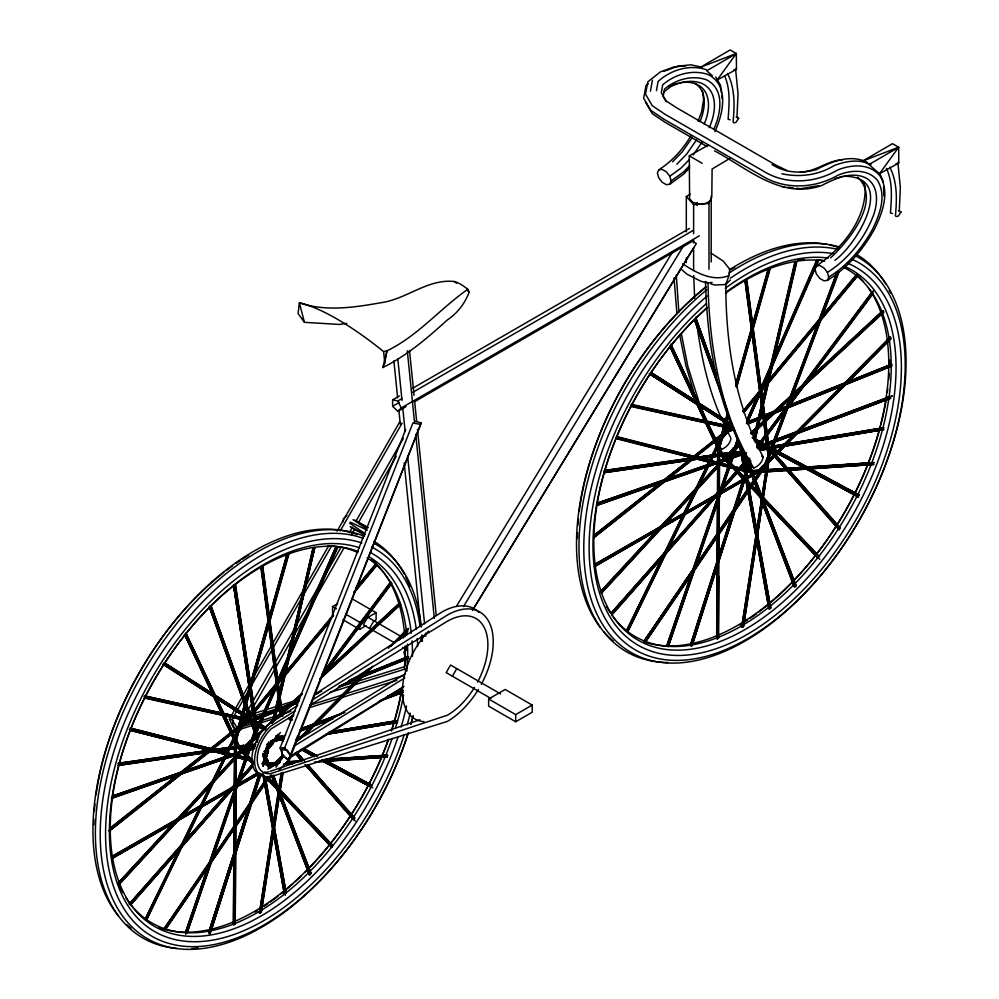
<?xml version="1.0" encoding="UTF-8"?>
<svg xmlns="http://www.w3.org/2000/svg" width="999" height="999" viewBox="0 0 999 999"><rect width="100%" height="100%" fill="white"/><g stroke="black" fill="none" stroke-linecap="round" stroke-linejoin="round"><path stroke-width="1.5" d="M234.228 924.949L234.802 756.38L233.429 924.824L233.778 858.216M235.514 851.473L235.202 924.3L235.689 850.973M235.527 846.827L235.776 789.51M235.801 783.316L235.901 760.077M717.032 567.407L716.645 638.698L717.457 638.836L718.106 448.414M718.693 576.161L718.431 638.136L717.457 638.836M718.793 552.922L719.03 495.604M719.055 489.398L719.168 464.61M719.18 461.513L719.23 450.674M233.803 855.119L234.415 740.421M235.714 846.303L235.851 826.023M235.864 822.914L236.101 787.05M236.126 782.367L236.426 735.601L234.877 736.088M717.057 562.749L717.682 448.064M718.943 558.616L718.431 638.136L717.619 637.999M718.968 555.494L719.355 494.692M719.38 490.01L719.542 465.072M719.567 460.389L719.68 443.244L717.707 443.419L719.255 442.919M720.279 453.971L720.291 453.109M721.94 453.484L670.866 344.118M718.094 448.414L716.72 638.286M234.415 924.112L234.478 916.32M235.264 822.676L235.539 789.909M235.602 782.105L235.789 760.251M717.781 619.268L718.081 583.379M718.781 499.1L718.805 495.979M718.868 489.747L719.068 464.772M719.105 461.65L719.193 450.724M724.013 456.006L724.075 454.957L742.519 451.823M240.359 746.715L240.235 748.813L253.983 746.515M206.781 750.611L118.257 763.336L118.756 764.972L118.044 765.459L214.81 751.46M267.782 769.18L279.932 762.212L279.108 760.401M715.446 496.628L758.653 471.953L594.43 566.645L763.261 469.155L762.362 468.044L756.98 471.141M257.068 727.896L257.168 727.11L256.156 728.396M710.726 283.866L714.984 285.002L725.798 284.528L728.97 275.549L729.782 269.305L723.239 261.101L711.101 253.147M260.227 913.436L281.631 773.326M278.971 797.015L261.226 912.574L283.092 772.814M279.445 793.93L280.856 784.69M281.331 781.605L282.754 772.364L282.13 775.374M767.045 463.499L741.745 626.897L742.544 627.235L768.955 451.161L770.504 450.724L743.531 626.385L765.296 484.627M765.771 481.543L768.368 464.597M769.792 455.344L770.504 450.724L769.767 455.332M281.169 772.814L259.44 913.086L278.359 793.243M767.519 460.414L768.955 451.161M278.833 790.172L281.506 773.263M284.053 766.67L284.528 763.598M741.745 626.897L769.367 451.71L770.916 451.273M260.939 909.177L261.426 906.093M263.137 895.329L263.624 892.257M264.111 889.185L264.598 886.101M265.085 883.029L265.572 879.957M266.059 876.872L266.546 873.8M268.244 863.036L268.731 859.964M271.166 844.58L271.653 841.508M272.14 838.436L272.627 835.351M273.114 832.279L273.601 829.207M276.286 812.287L276.773 809.215M277.26 806.131L277.747 803.059M278.234 799.987L278.721 796.902M279.208 793.83L279.695 790.758M280.182 787.687L280.669 784.602M281.156 781.53L281.643 778.458M743.468 621.428L743.955 618.344M744.442 615.272L744.929 612.2M745.654 607.579L746.141 604.507M746.628 601.435L747.115 598.364M747.602 595.279L748.089 592.207M748.576 589.135L749.063 586.051M750.773 575.287L751.26 572.215M753.696 556.83L754.183 553.758M754.67 550.686L755.157 547.614M755.644 544.53L756.131 541.458M758.815 524.537L759.302 521.466M759.789 518.394L760.276 515.309M760.763 512.237L761.25 509.165M761.738 506.081L762.225 503.009M762.712 499.937L763.199 496.865M763.686 493.781L764.173 490.709M764.66 487.637L765.147 484.552M765.634 481.481L766.358 476.873M766.845 473.788L767.332 470.716M767.819 467.644L768.306 464.56M269.131 763.436L270.454 763.623L269.53 765.122L268.956 764.497M752.21 472.14L753.134 470.641L759.315 470.229M759.352 470.242L753.134 470.641L753.533 472.327L752.784 472.764M382.829 367.557L384.84 362.749L386.95 350.861C417.894 335.876 440.084 308.654 467.807 289.298L469.193 292.145C464.822 303.559 457.417 313.274 447.165 320.08C427.435 338.024 406.855 355.656 382.829 367.557L386.95 350.861L383.554 351.548A134.378 38.249 42.1 0 0 299.375 302.784L298.102 313.574L304.433 322.327L339.41 324.45L346.815 323.339M656.43 90.722L658.091 81.493C670.791 69.83 689.71 64.073 706.393 69.73M768.331 455.432L769.043 456.056L770.029 455.107L746.653 278.733M650.399 91.246L652.397 80.357M247.964 720.816L212.537 749.45M731.218 428.446L695.791 457.092M744.492 452.51L750.823 470.017L749.799 471.253L749.05 471.153L734.265 430.157M725.811 283.441C725.686 342.957 734.939 403.958 763.186 457.005C762.512 462.038 758.341 466.246 753.733 468.032L752.222 467.157L750.037 463.174M735.551 68.756L738.036 93.831L736.95 117.407L738.648 118.307L736.013 122.328L734.003 122.865L733.079 122.153C734.602 105.857 735.189 88.536 727.497 73.414M897.876 162.475L900.349 187.55L899.275 211.126L900.973 212.013L898.338 216.046L896.328 216.583L895.404 215.859C896.927 199.575 897.514 182.255 889.822 167.133M405.656 429.508L280.107 748.014L282.867 755.694L289.148 760.239L290.259 755.369L421.166 422.964L415.572 421.228M266.833 746.103L264.71 755.194L265.509 755.406L268.669 741.77M273.239 722.077L313.174 547.589L279.208 693.069M748.763 463.049C750.199 463.324 745.404 461.488 749.038 458.291L747.964 462.837L748.763 463.049L749.824 458.504M754.033 440.322L795.454 261.526L762.599 400.774M272.14 723.376L278.509 696.091M761.762 403.733L753.621 438.586L761.887 403.796M762.474 400.699L795.017 261.301M754.969 440.159L796.166 262.862M309.303 570.354L314.673 547.652L274.6 720.441L314.673 547.652L313.711 547.502M754.657 441.708L796.927 261.576M266.845 746.116L264.71 755.194L266.433 755.256L269.268 743.144L266.433 755.256L265.509 755.406M272.203 723.401L278.621 696.166M279.345 693.131L313.599 547.827L315.097 547.877M275.287 714.16L277.435 705.082M282.093 685.401L283.529 679.345M286.388 667.232L288.536 658.154M290.322 650.586L292.47 641.508M295.342 629.395L299.638 611.226M300.349 608.204L303.571 594.58M305.357 587L308.579 573.376M756.755 429.37L757.829 424.837M758.553 421.803L759.977 415.746M760.701 412.724L761.775 408.179M762.849 403.633L764.997 394.555M767.856 382.442L770.004 373.364M772.864 361.251L773.938 356.705M774.662 353.683L776.086 347.627M777.884 340.06L781.106 326.436M782.891 318.868L785.039 309.79M785.751 306.755L796.128 262.862M708.99 269.33L708.99 203.359L709.727 200.399M757.567 534.652L770.766 608.066L769.717 609.078L745.966 478.908M266.596 744.355L279.77 739.76L279.146 737.886M758.641 448.938L763.036 447.402L762.924 445.641L757.067 447.677L762.924 445.641M143.993 696.365L145.355 696.59L144.256 698.051L250.786 721.49M235.926 738.536L268.481 621.977M269.318 618.993L287.25 554.732L269.043 618.856M245.267 708.041L236.388 739.934L245.329 708.129M267.857 627.297L246.104 705.044L268.519 626.123M269.118 622.814L287.949 555.531L285.389 564.485M727.946 414.797L718.768 447.677L719.642 447.577L727.684 418.668M735.876 386.401L751.735 329.62M752.572 326.636L768.843 268.344M736.887 385.776L751.535 333.454M752.796 328.958L769.954 267.657M249.45 687.3L235.165 738.149L249.563 687.449M250.287 684.315L268.394 619.842M269.63 615.534L286.863 554.22M727.734 412.487L718.83 444.293L727.834 412.425M735.651 384.478L751.648 327.472M752.459 324.663L768.019 269.318M269.368 623.139L288.761 554.557M727.747 418.743L719.642 447.577L718.768 447.677L728.121 414.835M736.6 387.437L770.329 268.157M236.526 733.166L237.375 730.182M238.212 727.197L245.005 703.284M245.854 700.299L249.25 688.348M250.936 682.367L268.331 621.103M269.605 616.62L286.988 555.369M250.412 684.465L268.194 621.84M239.947 724.125L242.495 715.172M244.193 709.203L245.467 704.732M246.316 701.748L248.439 694.28M251.423 683.84L253.534 676.385M255.245 670.416L259.478 655.494M261.189 649.525L262.462 645.054M263.311 642.07L264.585 637.587M266.283 631.63L267.557 627.147M269.255 621.178L273.501 606.256M274.35 603.271L284.54 567.469M235.939 738.536L288.212 554.895M735.788 384.652L751.872 327.984M752.722 325L768.818 268.331M736.188 386.463L751.922 331.218M752.771 328.234L769.767 268.519M251.773 759.128L130.295 728.109L130.394 729.757L129.308 729.595L253.646 761.575M259.84 773.401L209.191 933.903L260.677 773.601M263.124 762.999L267.108 750.324L268.406 751.061L266.034 758.466M260.527 774.337L210.677 931.93L260.826 774.774M265.697 757.979L268.044 750.549L266.521 750.599L268.406 751.061L263.049 766.183M748.014 468.593L692.045 645.516L750.711 461.663M208.928 931.992L248.589 807.105M249.525 804.12L258.966 774.387L249.563 803.995M209.053 931.543L248.626 806.967M210.065 933.878L260.776 773.601M263.124 766.171L268.394 751.048M748.838 461.213L690.297 645.579L749.188 461.713L691.033 645.991L750.599 460.464L691.92 645.966M264.136 764.397L265.085 761.438M266.87 751.111L263.074 762.974L266.883 751.111L267.819 751.335M691.308 645.092L698.925 621.353M701.773 612.462L707.017 596.141M709.877 587.237L737.012 502.697M738.923 496.753L747.015 471.54M253.109 736.538L254.67 737.125M737.924 444.767L739.173 441.92C740.534 445.529 734.727 445.042 737.2 444.305M185.752 934.29L235.839 787.05M237.849 781.156L254.383 732.567L255.319 732.704M719.105 494.692L667.494 646.341L668.306 646.528L695.079 568.506M721.103 488.798L737.175 440.022L720.067 490.059M234.29 789.784L185.452 932.554L235.627 786.975M236.8 782.429L254.395 732.454M211.651 860.788L187.063 932.929L211.825 860.863M213.162 856.38L236.751 787.175M240.26 776.872L248.788 751.847M690.858 575.436L666.695 646.091L668.306 646.465L694.904 568.431M691.87 572.489L717.544 497.427M696.915 562.549L717.494 502.185M719.005 497.764L721.515 490.409M723.014 485.989L729.545 466.845M730.544 463.898L738.074 441.82L734.515 452.11M213.848 854.982L239.111 781.43M240.122 778.496L255.269 734.365M697.102 562.624L722.364 489.073M723.376 486.126L738.523 442.008M237.662 781.093L253.921 732.379M186.289 932.679L189.835 922.389M194.917 907.691L210.652 862.1M213.187 854.757L223.851 823.875M225.374 819.467L234.003 794.467M235.015 791.52L236.538 787.112M240.085 776.822L248.714 751.822M717.881 497.564L666.695 646.091L667.507 646.203L689.335 582.979M720.404 490.209L737.637 440.209L738.561 440.459M692.894 572.689L694.417 568.269M696.44 562.387L702.022 546.216M703.546 541.808L717.257 502.11M718.781 497.689L721.315 490.347M722.839 485.926L729.432 466.82M730.956 462.4L732.479 457.992M713.673 129.495C721.003 113.786 725.249 88.849 706.256 79.708C691.945 74.863 675.611 79.371 664.46 89.186L663.186 96.566L666.171 101.673M714.872 131.581C723.151 113.898 729.695 85.202 707.954 74.475C692.444 69.231 674.762 74.226 662.699 84.853L661.313 92.745L666.046 100.837L676.348 107.642L775.586 164.947L786.912 170.492M698.126 121.266L701.535 112.013L703.583 99.8L702.534 91.084M699.937 121.653C705.094 109.59 708.066 91.046 694.667 83.342M704.17 124.088C710.027 111.164 711.937 91.309 696.665 84.216A72.003 41.571 -60 0 0 679.345 82.954M709.203 127.672C715.734 113.561 718.868 91.433 701.947 83.429A75.961 43.856 -60 0 0 670.766 86.651L663.848 91.933M837.237 272.839L765.796 464.335L764.922 464.023L766.558 464.572L768.706 458.678L766.558 464.572L765.684 464.248M768.818 453.833L764.984 464.06L768.843 453.846M836.712 272.652L770.454 449.45L837.187 272.827M839.073 271.765L769.804 455.756L838.598 271.591L837.449 274.488M767.344 459.865L770.104 452.572M771.203 449.65L773.963 442.357M775.624 437.974L786.113 410.239M788.311 404.395L792.182 394.18M794.392 388.349L798.251 378.122M800.461 372.29L803.221 364.985M805.431 359.153L809.29 348.938M811.5 343.094L836.338 277.41M266.346 728.196L164.236 662.562L163.449 664.535L265.659 729.944M289.148 760.239L421.166 422.964M290.259 755.369L284.678 747.814L412.937 423.002L420.404 424.325M690.858 135.889C682.916 149.463 672.027 161.401 658.716 169.855L657.404 173.077L658.716 177.81L662.137 182.243L666.37 184.69L669.792 184.203L683.478 174.263L689.672 167.894M669.792 184.203L671.103 180.981L683.541 171.953L689.76 165.547M865.109 185.702C866.732 218.856 842.507 248.314 816.345 266.009L815.034 269.231L816.345 273.963L819.767 278.396L824 280.844L827.422 280.357C847.452 267.957 863.124 249.613 874.487 229.146C882.304 213.049 890.072 192.807 880.057 175.961C869.704 163.012 851.086 164.373 837.224 170.192C815.284 183.154 786.263 185.102 764.16 171.541L664.922 114.248L652.247 105.669L645.516 94.131L647.789 81.906L660.339 71.94L673.863 66.945L686.251 65.722M827.422 280.357L828.733 277.135C847.339 265.609 861.862 248.514 872.439 229.495C879.607 214.71 886.862 196.116 877.634 180.619C868.019 168.619 850.761 169.855 837.899 175.237C815.284 188.399 785.514 190.097 762.811 176.299L663.573 119.006L650.624 110.215L643.643 98.277L646.028 85.539L648.339 83.679M282.23 738.548L283.566 737.225L284.066 737.836L282.729 739.16M767.332 445.479L765.996 446.79L765.484 446.191L766.82 444.867L840.359 528.184L766.82 444.867L818.031 503.434M256.206 731.618L335.989 546.665L290.434 651.061M736.987 444.98L738.848 440.684M746.927 422.09L771.765 364.885M773.014 362.025L817.107 260.489L760.701 388.873M289.198 653.92L253.634 735.439L336.338 547.127L337.425 546.89L321.104 583.99M256.531 732.841L259.016 727.122M260.264 724.25L275.824 688.498M278.309 682.779L284.528 668.468M287.025 662.749L337.425 546.89M771.827 362.999L746.865 420.204L759.44 391.733M773.701 358.703L816.745 260.027M759.702 394.705L747.876 421.878L767.919 376.273M760.938 391.845L767.794 376.111M770.903 368.956L818.193 260.252L807.492 284.49M256.543 732.854L259.041 727.135M260.289 724.287L276.536 687.187M278.409 682.904L284.665 668.631M287.163 662.924L337.774 547.352M771.041 369.143L818.531 260.689M257.08 729.532L258.341 726.673M260.851 720.966L262.737 716.695M263.986 713.835L265.247 710.976M267.12 706.705L271.516 696.715M279.046 679.595L281.556 673.875M282.817 671.028L284.078 668.169M289.098 656.755L294.742 643.918M295.991 641.058L297.877 636.788M299.138 633.928L306.668 616.808M307.917 613.948L309.802 609.665M311.064 606.818L316.708 593.968M317.969 591.121L319.842 586.838M750.386 414.335L752.259 410.065M753.521 407.205L754.769 404.358M765.446 380.095L767.956 374.388M772.976 362.974L774.237 360.115M775.486 357.267L777.372 352.984M778.621 350.125L784.277 337.287M785.526 334.428L796.203 310.177M797.452 307.317L799.337 303.047M800.599 300.187L806.243 287.35M145.829 919.742L237.725 730.406L212.3 782.205M183.866 843.081L146.391 920.191L183.379 842.881M186.588 837.474L200.899 808.029M203.621 802.422L213.836 781.393M215.197 778.583L224.738 758.953M230.195 747.739L239.723 728.109M627.722 630.194C629.882 631.468 625.024 629.145 627.722 630.194L683.541 515.184M684.902 512.387L720.978 438.049L695.566 489.847M666.433 552.122L628.284 630.631L667.332 550.774M669.168 546.515L683.466 517.07M686.875 510.064L697.777 487.624M699.138 484.827L707.317 467.994M710.714 460.989L719.58 442.757M720.941 439.96L722.302 437.15L720.916 439.947M209.877 786.3L145.03 919.43L179.358 849.412M211.925 782.105L237.175 730.257M661.725 558.404L626.922 629.87L662.612 557.055M663.099 555.606L693.806 492.544M695.179 489.735L720.429 437.887M180.732 846.615L210.926 785.014M186.139 838.935L240.622 726.61M663.985 554.258L694.193 492.644M627.484 630.307L630.232 624.712M631.605 621.915L635.039 614.909M638.473 607.916L641.907 600.911M643.281 598.114L645.342 593.918M648.776 586.913L652.21 579.919M655.644 572.927L659.078 565.921M672.827 537.924L676.261 530.931M679.695 523.926L683.129 516.933M686.563 509.94L693.431 495.941M694.804 493.144L697.552 487.537M698.925 484.74L700.299 481.943M705.806 470.741L707.18 467.944M710.614 460.939L715.421 451.148M716.795 448.351L719.542 442.744M669.392 546.578L685.152 514.36M686.525 511.55L708.441 466.72M709.814 463.923L723.875 434.253M235.127 743.606L235.065 745.017M719.168 452.235L719.63 451.311L758.978 492.794M726.198 453.883L726.673 452.984L727.722 453.983L727.247 454.882L701.136 458.653M692.357 137.375L682.354 151.723L672.564 161.801M696.59 139.81L686.588 154.171L676.798 164.236M701.947 142.295L693.219 154.92M186.276 633.653L185.802 634.54L184.365 634.215L235.052 742.132L184.84 634.827L237.849 746.515L238.686 744.979L185.802 633.054M320.067 583.953L237.475 728.346L231.93 719.63L229.383 719.093L249.525 683.953M323.926 577.21L340.896 547.527M349.388 532.679L352.485 527.285M356.343 520.529L403.421 438.211M240.672 729.145L238.286 732.779M246.828 718.331L292.27 638.623M294.58 634.577L311.526 604.845M313.074 602.147L343.881 548.101M351.586 534.602L354.657 529.195M358.516 522.44L396.253 456.231M251.074 681.243L328.546 546.078M337.063 531.206L399.812 421.728M231.93 719.63L248.951 689.984M251.273 685.938L331.718 545.754M340.222 530.931L402.11 423.101M369.555 628.371L373.926 620.791M452.397 676.211L456.768 668.618M456.331 606.43L672.115 252.722M463.499 606.493L684.003 245.055M473.426 608.716L692.782 249.138M472.49 610.489L696.328 243.581L691.608 240.622M265.871 758.603L267.257 759.028L265.759 760.089L268.519 767.357M750.511 466.67L749.013 467.732L748.588 467.095L749.125 466.246L750.511 466.67L796.041 585.651L753.97 476.123M271.566 765.259L271.616 766.208L267.12 765.047L272.24 766.295L272.814 765.446L272.764 764.497L263.761 762.187M615.559 437.999L754.869 473.851L756.068 473.089L756.018 472.127L616.97 437.112M164.723 929.32L268.207 777.06L163.174 930.081L267.769 776.66M226.81 839.297L165.384 929.607L271.054 775.137M228.571 836.725L248.763 807.055M251.398 803.184L269.817 776.086M769.28 460.901L646.003 641.121L644.655 640.159L645.354 640.834L761.113 470.504L644.667 640.297L645.354 640.834L646.016 641.246L723.239 527.597M645.354 640.834L768.905 460.739L768.119 460.177L762.861 467.919L767.719 459.79L768.88 460.514L768.094 459.965M724.999 525.012L744.305 496.628M746.053 494.055L753.958 482.442M760.976 472.115L755.719 479.857L758.291 475.949M275.936 767.244L283.878 755.669M655.918 625.137L645.329 640.571L646.003 641.108M657.679 622.564L669.155 605.844M672.677 600.699L684.153 583.99M687.687 578.846L694.742 568.556M696.515 565.983L699.163 562.125M702.684 556.98L714.16 540.259M715.921 537.687L722.989 527.397M724.75 524.825L728.283 519.68M733.578 511.963L736.226 508.104M739.76 502.959L743.281 497.814M745.928 493.956L751.223 486.238M406.506 648.376L403.821 652.172L405.257 656.443M736.325 53.521L717.12 80.057L736.475 69.293L736.325 53.521L730.132 49.95L700.549 67.233L736.325 53.521L706.743 70.817L712.512 75.949M879.445 173.776L898.65 147.24L892.457 143.669L862.874 160.951L869.068 164.535L879.445 173.776L898.8 163.012L898.65 147.24L862.874 160.951M269.618 745.529L268.856 745.129L272.565 740.147C269.231 740.783 268.619 748.176 269.618 745.529L277.959 734.29M289.086 719.33L291.87 715.584M322.465 674.412L391.084 582.105L322.028 674.188M757.504 446.928L873.413 290.996L756.78 446.541L871.902 292.158M322.714 672.914L390.497 582.03M277.31 736.488L269.892 746.453L280.369 732.504M290.297 719.03L293.082 715.296M319.98 679.145L337.6 655.469M339.46 652.971L375.636 604.37M390.472 584.427L377.485 601.873L390.459 584.415M856.106 315.746L757.791 447.864L873.363 293.381M857.966 313.249L868.168 299.538M289.66 720.067L293.194 715.309M320.217 679.183L391.97 583.254M324.2 672.702L331.656 662.749M339.123 652.797L345.654 644.093M350.324 637.886L360.589 624.2M365.259 617.981L375.524 604.308M760.788 442.507L764.522 437.537M766.383 435.052L775.724 422.614M777.584 420.129L785.052 410.177M792.519 400.237L797.19 394.018M804.657 384.066L812.112 374.126M819.58 364.173L826.111 355.469M830.781 349.25L841.046 335.577M842.919 333.092L855.981 315.684M857.841 313.187L868.106 299.513M234.166 584.515L235.552 585.002L234.977 585.739L233.579 585.252L249.275 688.174M234.965 585.739L235.152 584.39L250.537 684.14M767.244 448.451L767.257 449.325L755.556 441.808L767.257 449.325L768.618 448.526L768.618 447.652L754.282 438.486M257.342 740.097L209.291 606.855L209.877 606.143L211.176 606.306L258.604 737.587M211.176 606.306L209.291 606.855M248.039 718.818L238.087 730.818L238.586 731.355L247.54 720.554M250.025 716.408L333.604 615.521M356.481 587.887L376.386 563.873L356.393 587.799M250.524 716.957L275.412 686.937M282.38 678.533L278.409 683.341L282.517 678.646M284.378 676.136L329.171 622.115M721.34 438.461L731.293 426.448M744.23 410.839L856.655 275.112L762.674 387.612M721.84 438.998L730.793 428.196L721.915 439.023M743.743 412.587L758.678 394.58M760.664 392.182L764.647 387.375L743.805 412.649M767.632 383.778L815.421 326.149M819.405 321.353L857.229 275.724L819.205 321.178M248.401 717.057L277.31 682.267M279.295 679.869L333.117 615.097M356.044 587.512L375.974 563.523M726.673 430.694L731.655 424.7M742.619 411.501L759.565 391.108M762.549 387.512L819.367 319.143M822.352 315.547L856.23 274.762M248.439 717.082L277.422 682.367M279.42 679.969L333.404 615.334M237.937 730.781L240.934 727.197M242.944 724.799L245.941 721.216M253.946 711.638L255.944 709.253M257.942 706.855L260.939 703.271M262.937 700.873L265.946 697.29M267.944 694.892L270.941 691.308M272.939 688.91L274.937 686.513M277.947 682.929L280.944 679.345M283.941 675.749L285.939 673.363M287.949 670.966L290.946 667.382M292.944 664.984L295.941 661.388M297.939 659.003L300.949 655.406M302.947 653.021L305.944 649.425M307.942 647.04L310.951 643.443M312.949 641.058L328.946 621.915M238.586 731.355L276.523 685.838M284.515 676.248L329.445 622.34M354.408 592.382L377.372 564.835M725.699 431.905L731.693 424.725M742.682 411.551L759.677 391.208M727.197 431.243L731.193 426.461M746.203 408.516L749.2 404.932M751.198 402.535L754.195 398.951M756.193 396.553L759.203 392.957M766.196 384.59L768.194 382.192M771.203 378.609L774.2 375.012M776.198 372.627L779.195 369.031M781.206 366.645L784.203 363.049M786.201 360.664L789.198 357.068M791.208 354.682L794.205 351.086M796.203 348.701L815.209 325.961M767.769 383.891L817.694 323.988M819.692 321.591L857.629 276.061M129.758 904.657L252.872 764.56M272.377 742.382L264.161 751.723L272.377 742.382L273.339 743.443L263.049 755.094M227.784 792.195L129.133 904.095L252.797 764.485M230.869 788.698L253.484 763.061M267.869 746.74L269.917 744.417M223.676 799.15L131.281 904.145L252.747 766.733M225.724 796.815L252.41 766.483L234.802 786.163M748.039 457.879L611.301 612.936M715.134 497.452L612.487 614.123L611.363 612.899L748.413 458.166L611.987 613.461L612.549 614.073L749.387 459.24M718.219 493.956L744.904 463.623L740.734 468.219M133.766 900.099L139.947 893.118M142.008 890.796L146.129 886.15M149.226 882.666L154.383 876.847M157.48 873.363L161.601 868.705M165.722 864.06L178.097 850.112M180.157 847.776L184.278 843.131M187.375 839.647L191.496 834.989M195.617 830.344L198.714 826.86M201.81 823.363L215.21 808.253M218.306 804.769L221.391 801.273M225.524 796.628L228.609 793.144M611.863 613.548L615.983 608.903M619.08 605.419L623.201 600.761M625.262 598.438L631.455 591.458M633.516 589.135L637.637 584.49M640.734 581.006L644.855 576.348M648.975 571.703L653.109 567.045M657.23 562.4L669.605 548.451M671.665 546.116L675.786 541.47M678.883 537.986L683.004 533.329M687.125 528.683L690.222 525.199M693.306 521.703L707.742 505.432M709.802 503.109L713.935 498.451M718.056 493.806L720.117 491.483M725.274 485.664L738.673 470.554M301.71 693.593L247.078 744.218L247.39 745.117M119.106 883.241L250.374 740.496L251.074 741.857L183.541 814.822M172.74 826.21L119.181 884.377L180.382 818.243M174.837 823.925L180.095 818.218M183.242 814.797L210.552 785.139M213.699 781.717L232.605 761.188M235.752 757.766L239.96 753.209L237.787 755.444M601.723 592.807L601.311 592.032L733.628 448.139L734.327 449.5L726.947 457.48M661.251 528.146L601.386 593.156L663.636 525.886M666.495 522.44L681.206 506.468M683.304 504.195L694.854 491.645M696.952 489.36L717.956 466.545M174.076 822.452L118.369 882.816L250.374 740.496L216.121 776.897M176.174 820.167L212.962 780.306M601.311 592.032L600.574 591.595L657.33 530.094M659.44 527.809L718.293 464.036M722.502 459.478L733.628 448.139L600.574 591.595M666.808 522.465L724.837 459.752M119.505 882.804L121.616 880.531M124.788 877.122L133.229 868.019M138.511 862.337L148.014 852.097M150.125 849.824L156.468 843.006M162.8 836.188L170.192 828.221M175.474 822.539L180.757 816.857M182.867 814.572L193.431 803.208M200.824 795.241L209.266 786.151M213.499 781.605L216.658 778.196M218.769 775.911L231.443 762.274M601.698 591.583L604.87 588.174M610.152 582.492L618.606 573.389M622.827 568.843L629.158 562.012M634.44 556.331L640.784 549.512M647.115 542.682L656.618 532.455M670.354 517.669L679.857 507.442M685.139 501.748L694.642 491.52M696.753 489.248L702.035 483.553M707.304 477.872L717.869 466.496M689.31 159.553L680.993 168.119L669.792 176.261L671.103 180.981M276.486 762.712L275.761 762.225L281.219 756.693L275.374 762.562L276.436 763.848L276.486 762.712L283.042 756.056M298.326 740.509L369.268 668.368M391.108 646.166L408.566 628.408L390.996 646.091M304.82 735.027L312.462 727.272M315.734 723.95L372.49 666.308M759.702 471.491L759.752 470.354L890.733 337.15L796.328 432.267M798.988 431.593L766.245 464.847L891.308 338.561M801.173 429.37L868.843 360.639M872.127 357.317L878.67 350.661L873.101 356.131M888.498 340.684L884.127 345.117L888.461 340.671M399.363 395.954L392.619 399.85L392.619 406.281L397.914 411.313L401.186 408.004L699.362 235.851M725.798 284.528L730.331 279.945M296.516 741.196L310.714 726.81M312.899 724.6L366.421 670.366M388.261 648.239L406.83 629.42M890.084 337.063L768.843 459.902L794.143 434.478M304.957 735.052L372.952 666.37M399.275 639.772L408.054 630.918M296.616 741.208L367.944 669.318M316.321 722.502L351.436 687.15M353.634 684.939L360.214 678.321M364.598 673.9L370.092 668.381M763.361 466.595L758.965 471.016L758.628 470.204L765.596 463.236L759.015 469.867L759.752 470.354M805.057 424.612L846.765 382.642M851.148 378.221L857.741 371.603M862.125 367.182L867.619 361.65M282.068 751.161L282.068 755.369L287.425 759.24L290.734 756.043L403.996 686.35M255.906 724.537L253.958 724.924L255.544 724.15M830.619 257.854C848.663 241.084 882.354 200.287 857.567 177.248M834.852 260.289C857.229 244.655 897.477 176.423 844.155 176.274M261.388 566.283L262.774 566.458L260.814 566.833L280.682 716.021M254.87 748.451L111.751 798.126M346.79 515.559L343.319 518.856L343.319 521.665M248.801 743.756L264.723 728.945M271.541 722.602L302.235 694.055M322.702 675.024L400 603.134L324.675 672.614M282.093 714.01L299.151 698.164L282.193 714.06M319.63 679.158L358.291 643.244M361.7 640.072L375.349 627.397M377.622 625.287L398.089 606.268L386.65 616.77M732.055 451.398L740.022 443.993M751.385 433.416L802.547 385.839M804.819 383.728L883.266 310.776M751.71 434.328L775.586 412.15M777.859 410.027L786.962 401.586M790.371 398.414L796.053 393.131M801.747 387.849L826.76 364.61M830.169 361.438L866.558 327.647M871.116 323.414L882.479 312.849M325.612 671.44L399.588 602.872M319.817 679.27L400.774 604.407M771.303 413.886L750.823 432.879L771.415 413.961M773.588 411.775L805.444 382.242M807.729 380.132L881.705 311.563M751.76 434.365L788.248 400.624M790.534 398.514L796.228 393.231M801.935 387.962L884.028 312.05M247.078 744.218L301.86 693.681M271.366 723.014L273.651 720.916M282.779 712.499L287.35 708.291M322.727 675.686L330.719 668.319M338.711 660.951L358.117 643.069M362.687 638.861L372.952 629.395M378.658 624.138L384.378 618.868M773.701 411.85L805.656 382.367M807.929 380.257L883.253 310.764M730.656 452.747L734.078 449.6M751.198 433.816L754.62 430.656M767.182 419.093L774.025 412.774M780.881 406.468L786.588 401.198M791.146 397.003L795.716 392.794M807.13 382.267L826.535 364.385M831.106 360.177L842.519 349.662M847.077 345.454L853.933 339.136M856.218 337.038L866.483 327.56M872.189 322.302L882.467 312.837M181.181 773.913L109.116 831.193L183.341 772.527M186.064 770.029L209.278 751.573M212.937 748.663L226.373 737.986M228.821 736.038L236.151 730.219M239.81 727.297L245.916 722.452L239.835 727.222M593.843 536.575L729.482 428.583L662.537 481.368M666.882 479.607L593.593 537.862L666.595 480.169M669.33 477.659L692.532 459.215M696.191 456.306L699.862 453.396M702.309 451.448L704.745 449.513M707.192 447.564L724.287 433.966L715.796 440.609M205.22 752.846L109.902 828.408L246.216 720.941L109.378 829.907L109.603 830.806M210.102 748.963L245.542 720.866M660.364 482.767L594.38 535.077L660.102 483.279M662.812 480.831L728.795 428.509M185.764 770.604L210.102 751.373M670.242 477.285L693.356 459.016M114.51 825.886L136.413 808.641M147.365 800.024L149.8 798.101M152.235 796.191L164.398 786.613M166.833 784.69L169.268 782.779M186.301 769.367L198.464 759.789M213.074 748.301L236.189 730.094M596.553 534.477L605.069 527.772M611.151 522.989L613.586 521.066M616.021 519.155L618.443 517.245M620.879 515.322L623.314 513.411M625.749 511.488L637.924 501.91M640.347 499.999L642.782 498.076M645.217 496.166L647.652 494.255M654.957 488.499L664.685 480.844M684.153 465.509L692.669 458.816M696.328 455.931L704.844 449.225M707.28 447.315L709.715 445.404M828.733 277.135L827.422 272.415C848.526 259.091 864.597 238.436 873.526 215.222C877.884 202.834 879.008 185.826 866.17 178.059C851.223 170.767 834.989 178.734 821.515 185.577C780.981 199.738 747.764 168.469 714.535 150.849M795.966 586.513L795.104 587.125L749.013 467.732L794.305 586.875L750.237 471.428M297.802 705.356L267.72 724.837A32.542 18.781 -60 0 0 252.16 754.982A32.542 18.781 -60 0 0 261.438 775.249M314.81 694.342L441.683 612.187A65.11 37.6 -60 0 1 478.996 612.412M266.546 763.611L267.57 762.374L264.398 753.621L267.57 762.374L265.934 762.849L266.546 763.611L262.824 753.383M750.074 469.917L749.05 471.153L733.316 427.36M295.442 710.626L270.392 726.373A32.542 18.781 -60 0 0 254.57 760.838A32.542 18.781 -60 0 0 270.542 776.822L447.34 721.428A65.11 37.6 -60 0 0 478.359 689.485M312.575 699.849L447.028 615.272A65.11 37.6 -60 0 1 489.248 622.452A65.11 37.6 -60 0 1 481.293 684.39M287.425 759.24L402.609 687.749M284.715 748.126L282.068 749.762L287.425 750.174L290.734 756.043M296.666 740.746L405.507 673.588M294.018 746.128L404.757 677.946M293.856 715.009L271.216 728.833A28.759 16.608 -60 0 0 257.243 759.302A28.759 16.608 -60 0 0 271.366 773.413L447.34 715.247A57.555 33.229 -60 0 0 474.525 687.387M309.84 705.244L447.028 621.453A57.555 33.229 -60 0 1 484.303 627.634A57.555 33.229 -60 0 1 477.547 682.117M729.844 158.429L712.1 169.018L711.812 196.691L710.726 200.662L705.806 203.496L698.938 204.121L692.744 202.298L689.585 198.726L689.298 155.856L708.291 145.092M869.068 164.535L898.65 147.24M686.313 231.818L686.313 196.528L690.346 194.206M412.849 388.161L689.447 228.471M392.619 399.85L397.914 400.924L401.96 398.576M412.749 392.345L693.393 230.319M392.619 406.281L399.363 402.385M397.914 411.313L406.006 406.643M414.098 401.973L693.393 240.722M332.567 613.748L332.567 606.593L337.637 603.658M345.442 614.035L359.615 622.215L376.111 612.687L376.111 619.83L373.576 621.303M342.869 619.692L359.615 629.37L365.959 625.699M594.567 565.446L754.769 472.914M112.65 857.03L258.054 773.051L112.138 856.393L257.567 772.789M270.167 766.046L279.595 760.601L270.142 766.008M229.633 790.709L112.525 858.228L259.678 773.825M232.33 789.16L259.253 773.638M272.715 765.883L279.932 762.212M488.648 698.988L505.157 689.46L532.205 705.082L532.205 712.237L515.696 721.765L488.648 706.143L488.648 698.988L515.696 714.61L532.205 705.082M751.598 474.238L595.392 564.023L754.745 472.877M275.075 762.724L277.759 761.176M602.01 561.388L610.114 556.755M612.812 555.219L616.87 552.897M619.567 551.361L629.02 545.966M631.718 544.418L639.822 539.797M643.88 537.487L646.578 535.939M649.275 534.403L651.972 532.854M656.031 530.544L664.135 525.924M666.832 524.375L670.878 522.065M673.576 520.516L683.029 515.122M685.739 513.586L700.586 505.107M703.284 503.558L705.993 502.022M708.691 500.474L712.737 498.164M113.362 856.83L117.407 854.507M120.105 852.971L129.558 847.577M132.268 846.028L147.115 837.549M156.568 832.155L166.021 826.76M168.719 825.211L171.416 823.676M174.126 822.127L183.579 816.732M186.276 815.196L201.124 806.717M203.833 805.169L206.531 803.633M209.228 802.085L213.287 799.774M215.984 798.238L225.437 792.831M233.541 788.211L255.145 775.873M272.69 765.858L279.445 762L279.033 761.088M250.999 721.715L249.862 721.578M720.004 448.551L721.515 449.425C726.136 447.639 730.294 443.444 730.968 438.411L725.836 427.672M727.609 430.831L726.71 430.532L727.272 432.167L727.609 430.831L733.378 428.496M746.353 423.251L844.392 383.566M847.277 382.392L891.97 364.298L789.297 405.332M299.138 701.011L244.355 723.189L244.018 724.537L243.531 723.888M314.997 694.592L317.882 693.431M348.164 681.181L408.716 656.668L349.425 680.344M734.477 429.27L727.272 432.167L733.054 429.857M747.452 424.026L784.927 408.903M787.799 407.742L841.133 386.213M844.018 385.04L891.583 365.846M251.224 721.628L244.018 724.537L251.248 721.628M297.34 703.009L255.544 719.879L297.502 703.059M339.136 686.138L356.431 679.145M360.764 677.409L406.88 658.791L360.614 677.21M786.225 406.431L747.314 422.077L786.413 406.481M789.11 405.269L845.329 382.667M848.213 381.506L891.458 364.123M747.514 424.051L785.102 408.966M787.986 407.804L841.483 386.326M844.367 385.164L892.082 366.009M292.882 702.846L251.074 719.655L291.583 703.471M295.766 701.685L298.651 700.524M314.498 694.143L321.715 691.246M351.985 679.083L406.755 657.055M339.435 686.226L358.229 678.683M361.114 677.522L408.828 658.378M294.48 702.309L298.813 700.586M314.722 694.218L319.056 692.482M726.785 431.531L732.567 429.22M749.912 422.302L758.591 418.843M761.475 417.694L768.706 414.81M791.832 405.594L840.971 386.001M846.752 383.691L890.121 366.408M244.98 723.313L249.313 721.578M255.095 719.28L259.428 717.544M265.21 715.247L270.991 712.936M282.555 708.328L297.015 702.559M343.269 684.128L356.268 678.933M890.883 398.301L759.59 447.739L758.94 447.19L759.565 445.666L760.202 446.216L892.319 395.966L800.411 430.369M276.948 738.586L276.336 740.097L283.591 737.349L276.336 740.097L275.674 738.511L276.311 738.036L276.948 738.586L285.664 735.264M300.175 729.745L340.834 714.285M387.287 696.603L403.259 690.534L387.175 696.515M794.405 434.54L759.59 447.739L760.202 446.216M797.314 433.441L890.159 398.264L805.594 429.782M299.55 731.305L328.559 720.304M380.794 700.511L402.56 692.27L380.656 700.399M797.289 431.456L759.565 445.666L797.489 431.468M800.187 430.357L890.146 396.466M282.105 735.838L276.311 738.036L282.143 735.851M300.974 728.733L344.493 712.337M392.382 694.293L402.535 690.471M299.675 731.305L333.229 718.668M378.446 701.648L403.246 692.307M301.111 728.746L344.867 712.349M776.435 440.659L786.65 436.85M789.56 435.764L793.93 434.14M798.301 432.505L802.684 430.869M300.474 730.306L309.215 727.035M313.599 725.411L328.172 719.967M663.96 71.354L678.159 66.109L691.083 64.835L702.16 67.283M596.403 504.233L743.943 452.322M111.688 797.115L254.845 746.74M270.904 741.083L279.67 737.999L270.879 741.058M746.44 452.922L597.502 505.144L745.454 453.534M762.512 447.29L758.129 448.826L763.036 447.402M111.326 798.538L252.972 748.863M273.414 741.695L279.77 739.76M712.312 463.012L597.402 503.109L713.124 462.937M715.259 461.975L743.256 452.21M757.979 447.065L762.399 445.529M255.582 746.116L112.675 795.991L254.77 746.653M716.046 461.925L743.88 452.26M599.949 503.533L657.067 483.778M662.924 481.743L746.403 452.859M121.091 794.38L232.392 755.856M236.775 754.345L252.884 748.763M273.389 741.67L279.245 739.647M270.155 771.365L419.967 719.755M728.97 275.549C713.136 282.168 695.691 272.665 682.679 263.711M241.883 726.86L252.272 723.551M256.731 722.14L279.021 715.047M281.98 714.11L290.896 711.276M310.202 705.132L403.783 675.386M239.573 729.495L252.922 725.324M260.339 723.014L279.62 716.982M309.29 707.717L396.803 680.369M253.671 713.548L293.756 701.111M296.728 700.187L299.688 699.263M338.286 687.287L354.62 682.217M357.592 681.293L403.621 667.007M249.962 717.22L292.982 703.87M330.07 692.357L405.719 668.88M834.789 178.671L842.756 176.299M742.544 627.235L743.443 626.985M733.641 70.092L736.475 69.293M895.966 163.811L898.8 163.012M730.132 119.793L728.121 119.281C729.045 104.97 730.744 89.635 724.637 76.024M892.457 213.511L890.446 212.999C891.495 198.202 893.006 182.355 886.438 168.369M759.44 448.951L765.596 447.902M768.668 447.39L884.015 427.809L769.442 446.765M240.809 747.314L254.658 744.967M297.714 737.662L300.786 737.137M328.471 732.442L397.677 720.691L330.494 731.792M800.361 171.99C815.559 172.015 827.409 160.377 842.419 159.778M819.118 185.589L800.549 188.736L796.24 188.249M760.389 450.249L768.069 448.951M772.677 448.176L883.341 429.545L784.115 445.829M240.235 748.813L254.071 746.49M295.567 739.497L298.651 738.985M326.311 734.327L397.015 722.427M730.918 452.447L731.368 453.184L742.057 451.286M760.501 448.201L765.109 447.44M768.181 446.928L883.453 427.722M760.164 450.324L767.806 449.051M883.928 429.62L772.389 448.276L859.44 495.217L768.93 446.715M246.503 745.691L255.732 744.155M298.763 736.975L301.835 736.463M331.031 731.605L397.115 720.591M296.765 739.36L299.825 738.848M325.799 734.502L397.614 722.489M731.256 453.084L741.945 451.323M758.753 448.539L766.395 447.277M761.213 449.587L764.26 449.088M773.426 447.577L781.056 446.328M248.002 745.454L255.632 744.18M296.89 737.349L301.473 736.6M239.785 748.214L242.832 747.714M245.891 747.215L248.938 746.715M326.823 733.928L397.053 722.389M603.646 471.328L692.282 458.241M696.865 457.554L727.434 453.047L696.715 457.417M118.856 763.91L210.552 750.374M213.611 749.924L244.168 745.404L244.468 746.34L243.993 747.24L217.882 751.011M697.477 459.053L604.358 472.652L698.064 459.103M703.583 458.166L721.902 455.494L705.007 457.842M118.044 765.459L215.747 751.198M218.806 750.749L238.649 747.851L218.681 750.636M691.558 458.042L604.557 470.541L692.107 458.079M696.141 457.38L726.673 452.984M212.887 749.737L235.776 746.453M238.836 746.003L244.168 745.404L213.461 749.774M748.588 460.527C717.045 406.63 707.28 343.107 705.469 281.531L707.991 282.979L712.05 282.405M118.257 763.336L208.853 750.436M608.366 471.441L611.425 471.016M614.497 470.579L619.105 469.93M622.165 469.505L625.237 469.068M628.309 468.643L632.904 467.994M635.976 467.557L639.048 467.132M642.107 466.695L646.715 466.046M649.787 465.621L654.382 464.972M657.454 464.535L660.526 464.11M663.586 463.673L668.194 463.024M671.266 462.599L695.804 459.14M122.04 764.235L125.1 763.798M129.708 763.161L132.78 762.724M135.839 762.287L140.447 761.65M143.519 761.213L146.578 760.776M149.65 760.351L154.258 759.702M157.318 759.265L160.389 758.84M164.997 758.191L168.057 757.754M171.129 757.329L181.868 755.818M184.94 755.381L215.622 751.073M658.716 169.855L662.137 169.38L666.37 171.828L669.792 176.261M816.345 266.009L819.767 265.534L824 267.982L827.422 272.415M686.313 196.528L693.618 204.62L708.99 203.359M753.708 471.266L874.25 462.674L762.449 470.029M270.454 763.623L279.732 762.961M285.914 762.524L301.361 761.425M321.453 759.989L387.899 755.256L324.225 759.427M757.417 472.44L873.188 464.385L865.434 464.885M275.712 764.685L269.53 765.122L275.749 764.697M284.965 764.048L292.682 763.511M315.846 761.9L386.85 756.967L377.522 757.542M757.454 472.44L873.938 464.498M283.516 764.173L292.832 763.536M314.573 762.05L387.575 757.067M762.399 470.029L873.488 462.549M277.597 762.487L269.88 763.011L277.647 762.499M300.736 760.926L286.85 761.862L300.936 760.963M328.509 759.065L387.15 755.119M763.074 471.441L769.28 471.041M777.035 470.541L784.789 470.054M792.532 469.555L800.286 469.055M806.493 468.656L815.796 468.056M822.002 467.657L831.305 467.07M835.963 466.77L846.815 466.071M849.924 465.871L862.324 465.072M289.123 763.199L293.768 762.911M318.581 761.313L327.897 760.714M332.542 760.426L343.406 759.727M348.052 759.427L358.903 758.728M362.013 758.528L374.413 757.741M280.107 748.014L284.678 747.814M467.807 289.298A21.429 6.094 42.1 0 0 454.383 281.518C427.934 278.559 406.793 299.001 381.356 302.647C354.52 307.405 325.761 311.888 299.375 302.784L304.433 322.327M767.931 447.614L768.618 447.652L752.871 437.612M781.855 173.764C799.687 177.622 818.543 175.175 834.19 165.559C845.941 160.989 859.315 158.804 871.066 164.585M781.855 186.626L784.727 186.95M787.612 187.275L793.356 187.924M631.63 404.895L731.518 426.673L631.118 404.27M145.355 696.59L249.775 719.355L144.818 695.953L247.49 718.868M630.556 406.368L734.04 429.133M631.53 406.081L731.743 428.646M145.242 697.764L222.677 715.197M225.712 715.871L248.489 721.003M130.694 728.708L251.611 759.165M263.699 762.212L272.764 764.497M615.958 438.598L755.506 473.938M252.735 761.363L129.695 730.194L253.496 761.613M261.738 763.636L272.24 766.295M616.558 436.513L753.021 471.366M130.295 728.109L252.522 759.377M706.468 282.729L700.786 281.219L687.012 274.213L680.569 268.644M866.845 162.138C850.049 153.958 831.405 161.638 816.158 169.718C801.385 173.626 785.127 173.152 772.052 164.523M350.374 522.19L367.282 530.194M358.541 522.777L366.77 527.11M350.187 526.673L365.284 534.615M755.219 439.373L764.809 444.518M756.63 442.195L759.365 443.656M771.615 450.224L804.295 467.757M807.017 469.218L858.753 496.953M252.759 721.453L258.254 724.387M303.496 748.626L317.207 755.981M325.437 760.389L372.065 785.364L325.849 760.451M263.848 729.445L250.237 722.152L263.923 729.52M301.973 749.887L314.223 756.455M322.402 760.838L372.777 787.861M771.827 450.424L803.321 467.382M806.056 468.856L858.091 496.865L806.48 468.918M300.899 749.425L314.585 756.792M321.428 760.476L370.729 787.012L321.865 760.551M754.682 438.773L764.21 443.906M304.083 748.726L317.682 756.056M754.794 438.873L764.372 444.056M767.107 445.542L769.842 447.015M772.589 448.501L806.792 466.995M810.888 469.218L857.404 494.38M771.153 449.8L802.397 466.72M260.602 725.324L263.336 726.797M304.383 749L316.695 755.656M327.635 761.575L371.416 785.264M259.365 726.723L263.449 728.92M301.486 749.512L313.711 756.131M354.857 520.092L368.306 527.634M351.398 527.597L363.499 534.378M736.176 116.871L738.648 118.307M898.501 210.589L900.973 212.013M707.092 146.541L664.922 122.19L652.247 113.624L645.516 102.085M689.298 155.856L702.172 163.287M761.675 456.143L763.186 457.005M351.648 598.551L376.111 612.687M403.584 637.911L367.732 617.207L363.349 624.8L394.767 642.944M500.586 693.905L450.574 665.034L446.191 672.627L490.896 698.438M332.567 606.593L336.426 608.828M402.734 647.539L406.718 649.837M732.742 426.948L649.313 373.838L733.191 427.522M754.907 441.058L767.944 449.363M163.449 664.535L265.135 729.27M275.562 735.913L283.379 740.896M732.142 424.325L651.398 372.702L729.957 423.214M650.511 372.39L731.867 424.238M164.635 663.086L265.821 727.509M278.796 735.826L284.053 739.173M752.222 437.512L758.765 441.72M761.388 443.406L766.62 446.765M650.212 374.163L732.142 426.773M163.049 664.01L265.796 729.994M353.009 519.68L366.695 528.746M349.563 523.101L364.535 533.266M768.119 460.189L768.905 460.739M454.383 281.518L456.668 283.254M273.339 743.443L272.265 742.469M819.854 559.415L718.318 452.659L818.069 558.254L762.662 499.562M237.2 747.264L240.409 750.636L237.188 747.264M242.545 752.884L253.234 764.123M264.985 776.485L276.748 788.848M278.883 791.096L332.317 847.277M761.101 495.042L819.58 556.705M237.437 744.792L251.998 760.077L244.455 752.185M268.269 777.309L333.117 845.678M242.495 752.884L253.097 764.123M262.65 774.225L331.631 847.252M718.993 453.296L723.251 457.817M725.386 460.064L729.645 464.585M731.768 466.845L760.539 497.315M237.862 747.914L239.997 750.174M242.12 752.434L246.391 756.942M248.514 759.203L252.772 763.711M265.559 777.259L278.346 790.796M281.543 794.18L331.606 847.227M720.291 451.948L725.599 457.579M727.722 459.827L734.078 466.583M738.311 471.091L743.618 476.723M747.851 481.218L757.392 491.358M763.748 498.114L783.89 519.505M786.013 521.753L800.848 537.524M804.033 540.896L816.745 554.408M238.099 745.429L242.345 749.937M268.831 778.084L273.077 782.592M280.494 790.471L311.226 823.126M313.349 825.374L328.184 841.146M250.462 741.807L249.75 740.446M839.635 529.87L765.996 446.79L838.81 529.707M296.029 754.158L302.173 761.076M305.232 764.535L355.357 821.066M296.84 752.272L304.645 761.126M307.729 764.622L355.07 818.231M295.467 753.621L301.586 760.589M305.657 765.222L353.534 819.754L305.294 764.847M295.042 753.171L301.198 760.177M821.103 506.943L839.535 528.034M296.878 752.447L303.022 759.477M308.154 765.334L325.562 785.251M327.61 787.587L354.233 818.044M237.362 732.055L233.366 727.472L229.383 719.093M236.613 730.419L232.879 725.599L232.879 719.992M247.665 744.804L248.114 745.554M715.721 76.96L720.541 85.352L721.403 92.595M706.193 423.364L709.827 429.995M715.646 440.596L717.819 444.58M753.733 468.032C720.117 412.649 709.365 346.853 707.991 282.979M707.879 424.338L718.643 444.143M720.079 446.79L721.515 449.425M724.562 424.987C708.803 393.144 701.385 357.904 696.628 322.902M721.103 454.158L670.079 346.653L695.841 401.748M671.041 344.892L698.813 403.658M700.137 406.456L721.94 452.622L718.481 446.778M216.209 697.414L186.463 634.452L214.797 695.292M217.532 700.212L238.686 744.979L236.538 741.97M669.592 346.066L695.267 400.711M696.578 403.521L718.306 449.762L697.165 404.57M671.041 344.93L693.443 393.032M694.755 395.854L697.402 401.511M700.037 407.167L701.348 410.002M702.672 412.837L709.253 426.973M710.576 429.807L717.17 443.956M217.432 700.948L222.702 712.262M225.337 717.919L231.93 732.067M397.914 400.924L401.186 408.004M879.507 172.889L883.466 182.105M863.311 181.531L864.51 184.315M695.966 398.326L697.664 402.497M702.222 413.636L705.057 420.591M699.475 403.546L687.874 366.508L681.48 334.265M700.599 406.318L706.755 421.566M265.759 760.089L268.569 767.369M271.94 776.098L310.165 875.112M752.309 471.803L750.087 466.034L752.297 471.853M267.257 759.028L270.592 767.731M273.364 774.987L311.114 873.663L273.476 775.686M271.391 775.324L277.997 792.644M279.645 796.977L309.39 874.912L271.828 776.073M753.945 476.223L761.65 496.603M762.749 499.525L786.425 562.125M787.524 565.034L794.13 582.504M273.439 775.861L309.777 871.952M721.615 393.831L694.492 319.318L727.01 409.84M739.173 442.033L749.799 471.253M258.042 740.234L209.64 607.292L257.405 740.159M714.76 370.554L695.666 317.894L714.485 370.517M744.455 452.46L750.823 470.017M258.554 737.512L210.814 605.869L247.977 709.652M696.016 318.331L716.57 375.212M694.655 320.354L723.701 400.874M263.162 756.193L265.796 763.511L263.174 756.218M743.793 452.372L746.403 459.69M748.501 465.534L749.55 468.456M249.026 712.574L257.917 737.424M694.829 395.542L685.863 365.347L679.595 334.478M745.129 474.313L739.26 442.145L744.942 474.288M257.118 740.634L256.006 734.515L257.33 742.157M263.549 775.861L285.339 895.316M743.244 456.318L745.466 468.581M746.852 476.248L748.526 485.439M749.075 488.511L756.867 531.431M757.704 536.026L770.766 608.066M257.492 734.877L256.656 730.281L257.442 734.877M266.109 782.404L273.326 822.252M274.163 826.847L286.114 892.769M743.006 453.596L746.028 470.417M746.578 473.476L757.017 531.593M738.873 441.77L740.808 452.51M741.358 455.581L744.942 475.512M746.041 481.655L755.981 536.875M756.805 541.47L768.943 608.965L756.942 541.62M256.181 726.073L258.104 736.775M265.247 776.548L273.763 823.963M274.313 827.022L286.139 892.781M256.169 737.2L256.993 741.795M262.787 774.013L273.002 830.768M273.551 833.84L284.303 893.655L263.049 774.3M743.131 456.306L744.218 462.425M744.767 465.497L745.304 468.556M746.665 476.211L747.202 479.283M748.838 488.474L751.273 502.26M751.822 505.319L754.257 519.105M754.807 522.165L756.43 531.356M757.791 539.023L758.328 542.082M759.69 549.75L760.227 552.809M762.674 566.595L763.211 569.655M765.659 583.441L766.196 586.513M766.733 589.572L767.282 592.632M768.631 600.299L769.18 603.359M745.766 478.871L756.131 537.037M266.121 783.89L266.658 786.962M267.208 790.022L267.744 793.081M268.294 796.153L270.729 809.939M271.278 812.999L271.815 816.058M272.365 819.13L272.902 822.189M274.263 829.844L274.8 832.916M276.161 840.571L276.698 843.631M277.247 846.702L277.784 849.762M279.146 857.417L279.683 860.489M282.13 874.275L282.667 877.334M251.011 687.212L256.456 722.514L235.552 585.002M249.35 687.612L233.579 585.252L255.931 726.86L233.991 585.864L249.388 688.348M250.287 693.718L254.058 718.169M249.738 691.246L254.196 720.429M249.85 691.395L254.221 720.466M746.665 281.418L770.029 455.107M769.043 456.056L745.316 280.981L766.62 443.668L762.087 409.815M266.296 595.304L282.43 715.184M281.406 716.158L261.226 567.195L280.756 716.083M744.892 280.619L761.688 406.743M262.774 566.458L282.667 716.52M746.827 282.954L747.427 287.562M747.826 290.634L748.426 295.242M748.825 298.314L749.425 302.922M749.824 305.994L750.424 310.602M750.823 313.674L751.423 318.281M751.822 321.353L752.222 324.425M752.821 329.033L753.421 333.641M753.82 336.713L754.22 339.797M754.819 344.405L755.232 347.477M755.831 352.085L756.231 355.157M756.83 359.765L757.23 362.837M757.829 367.445L758.229 370.517M758.828 375.124L759.228 378.196M759.827 382.804L760.227 385.876M760.826 390.484L761.226 393.556M763.823 413.524L764.223 416.595M767.819 444.255L768.219 447.327M266.171 595.279L267.769 607.567M268.169 610.639L268.768 615.247M269.168 618.331L269.767 622.939M270.167 626.011L270.766 630.619M271.166 633.691L271.765 638.299M272.165 641.37L272.764 645.978M273.164 649.05L273.564 652.122M274.176 656.73L274.775 661.338M275.175 664.41L275.774 669.018M276.174 672.09L276.573 675.162M277.173 679.77L277.772 684.377M278.172 687.449L278.571 690.521M279.171 695.129L279.57 698.201M280.17 702.809L280.569 705.881M281.169 710.501L281.568 713.573M676.922 313.661L674.025 277.872M721.753 95.492L722.09 98.389M678.845 312.013L676.286 275.262M383.554 351.548L384.84 362.749M409.503 350.412L414.036 395.342M414.66 401.548L416.695 421.69M417.482 429.433L436.238 615.347M407.305 350.761L414.635 423.476M415.734 434.303L434.315 618.418M397.789 358.629L402.023 400.512M402.797 408.266L405.144 431.531M407.654 456.343L424.563 623.851M425.499 633.154L425.811 636.263M393.881 360.764L397.627 397.914M398.876 410.302L400.287 424.238M404.195 462.937L420.604 625.486M421.703 636.326L422.015 639.422M694.642 298.426L693.731 275.524M696.128 316.783L696.503 321.366M733.004 448.089L733.054 448.738M754.819 472.889L754.869 473.851M883.591 186.713L883.853 195.929M711.201 196.004L711.201 261.988M697.177 202.535L697.177 205.607M693.618 204.62L693.618 233.778M693.618 239.922L693.618 242.982M693.618 247.59L693.618 270.604M686.313 257.904L686.313 262.512M515.696 714.61L515.696 721.765M359.615 622.215L359.615 629.37M131.031 928.333A227.884 131.568 -60 0 1 126.623 924.574M118.494 915.983A227.884 131.568 -60 0 1 147.365 659.315A227.884 131.568 -60 0 1 357.18 534.615M93.794 824.912A223.514 129.046 -60 0 1 93.931 819.043M94.331 811.575A223.514 129.046 -60 0 1 94.98 803.983M96.079 794.779A223.514 129.046 -60 0 1 223.776 572.439M226.236 570.529A223.514 129.046 -60 0 1 232.43 565.921M236.176 563.274A223.514 129.046 -60 0 1 239.935 560.726M242.445 559.078A223.514 129.046 -60 0 1 248.701 555.182M406.044 647.564A218.094 125.911 -60 0 1 406.006 650.536M405.656 659.615A218.094 125.911 -60 0 1 405.207 665.784M402.46 687.025A218.094 125.911 -60 0 1 401.935 689.972M401.386 692.919A218.094 125.911 -60 0 1 391.383 731.056M388.374 739.76A218.094 125.911 -60 0 1 351.423 814.285M350.612 815.559A218.094 125.911 -60 0 1 305.157 872.139M300.749 876.473A218.094 125.911 -60 0 1 295.155 881.717M292.907 883.765A218.094 125.911 -60 0 1 286.076 889.684M283.791 891.583A218.094 125.911 -60 0 1 280.357 894.367M277.959 896.253A218.094 125.911 -60 0 1 270.354 901.922M267.807 903.733A218.094 125.911 -60 0 1 263.961 906.355M257.555 910.476A218.094 125.911 -60 0 1 254.995 912.037M369.106 556.793A213.711 123.389 -60 0 1 411.326 633.254M412.025 640.834A213.711 123.389 -60 0 1 412.462 656.281M406.531 706.018A213.711 123.389 -60 0 1 401.111 727.072M397.852 737.437A213.711 123.389 -60 0 1 185.339 936.038A213.711 123.389 -60 0 1 137.55 712.786A213.711 123.389 -60 0 1 358.017 551.411M370.279 552.459A218.094 125.911 -60 0 1 416.271 629.32M417.245 638.523A218.094 125.911 -60 0 1 417.694 646.44M410.252 713.111A218.094 125.911 -60 0 1 407.167 724.824M404.108 734.952A218.094 125.911 -60 0 1 188.736 941.545A218.094 125.911 -60 0 1 135.377 717.757A218.094 125.911 -60 0 1 359.49 547.814M371.603 547.052A223.514 129.046 -60 0 1 420.03 626.211M421.116 636.675A223.514 129.046 -60 0 1 421.403 641.283M413.124 715.459A223.514 129.046 -60 0 1 410.726 724.412M408.054 733.303A223.514 129.046 -60 0 1 187.525 946.528A223.514 129.046 -60 0 1 131.993 717.619A223.514 129.046 -60 0 1 361.875 542.981M374.2 543.356A227.884 131.568 -60 0 1 421.391 627.16M422.065 634.877A227.884 131.568 -60 0 1 422.377 641.183M412.999 716.77A227.884 131.568 -60 0 1 411.001 723.975M408.366 732.679A227.884 131.568 -60 0 1 182.817 949.162A227.884 131.568 -60 0 1 128.022 713.835A227.884 131.568 -60 0 1 363.112 538.311M374.063 541.358A229.558 132.542 -60 0 1 404.208 573.926M405.619 576.61A229.558 132.542 -60 0 1 410.04 586.513M198.114 948.001A229.558 132.542 -60 0 1 191.958 948.575M177.085 948.476A229.558 132.542 -60 0 1 125.474 706.892A229.558 132.542 -60 0 1 364.448 536.401M367.207 557.754A212.038 122.427 -60 0 1 406.818 634.977M407.467 644.13A212.038 122.427 -60 0 1 406.843 671.116M403.571 695.142A212.038 122.427 -60 0 1 395.492 728.009M392.145 738.311A212.038 122.427 -60 0 1 260.439 910.776A212.038 122.427 -60 0 1 125.787 897.664M122.802 892.656A212.038 122.427 -60 0 1 118.806 884.602M327.859 545.729A212.038 122.427 -60 0 1 357.854 552.572M371.678 559.652A213.711 123.389 -60 0 1 375.961 563.611M378.009 565.746A213.711 123.389 -60 0 1 383.741 572.664M384.64 573.888A213.711 123.389 -60 0 1 404.745 636.638M405.157 646.003A213.711 123.389 -60 0 1 404.383 668.481M401.873 688.186A213.711 123.389 -60 0 1 391.533 730.269M388.524 739.173A213.711 123.389 -60 0 1 158.766 927.584M613.473 641.146A227.884 131.568 -60 0 1 603.995 631.98M600.199 627.347A227.884 131.568 -60 0 1 705.606 287M729.37 269.805A227.884 131.568 -60 0 1 826.648 244.355M829.557 244.955A227.884 131.568 -60 0 1 839.397 247.827M577.36 538.636A223.514 129.046 -60 0 1 577.497 532.767M577.897 525.299A223.514 129.046 -60 0 1 578.396 519.23M579.233 511.575A223.514 129.046 -60 0 1 706.168 287.088M731.018 269.655A223.514 129.046 -60 0 1 734.777 267.42M889.61 359.815A218.094 125.911 -60 0 1 889.572 364.26M889.222 373.339A218.094 125.911 -60 0 1 888.773 379.508M887.786 388.886A218.094 125.911 -60 0 1 887.374 392.033M886.737 396.378A218.094 125.911 -60 0 1 880.906 424.513M880.519 425.999A218.094 125.911 -60 0 1 759.003 611.9M756.468 613.798A218.094 125.911 -60 0 1 750.087 618.344M747.527 620.079A218.094 125.911 -60 0 1 744.967 621.765M742.407 623.401A218.094 125.911 -60 0 1 739.847 624.987M844.442 266.296A213.711 123.389 -60 0 1 836.538 540.958A213.711 123.389 -60 0 1 608.891 609.602A213.711 123.389 -60 0 1 707.542 307.58M725.511 293.219A213.711 123.389 -60 0 1 824.462 260.776M847.189 263.074A218.094 125.911 -60 0 1 842.219 541.72A218.094 125.911 -60 0 1 609.203 615.559A218.094 125.911 -60 0 1 707.23 307.43M726.098 292.133A218.094 125.911 -60 0 1 828.358 258.092M852.459 259.478A223.514 129.046 -60 0 1 842.632 546.703A223.514 129.046 -60 0 1 605.219 618.556A223.514 129.046 -60 0 1 706.256 303.721M725.299 288.261A223.514 129.046 -60 0 1 833.491 253.659M855.044 255.644A227.884 131.568 -60 0 1 839.135 551.635A227.884 131.568 -60 0 1 598.488 617.257A227.884 131.568 -60 0 1 707.167 295.966M730.269 278.234A227.884 131.568 -60 0 1 838.286 249.5M856.293 254.283A229.558 132.542 -60 0 1 885.551 283.753M889.185 290.334A229.558 132.542 -60 0 1 890.534 293.094M667.981 662.524A229.558 132.542 -60 0 1 580.269 522.19A229.558 132.542 -60 0 1 706.705 289.785M729.095 273.089A229.558 132.542 -60 0 1 839.622 247.053M842.806 266.945A212.038 122.427 -60 0 1 881.967 311.85M882.479 313.224A212.038 122.427 -60 0 1 889.048 397.015M888.835 398.476A212.038 122.427 -60 0 1 692.032 644.917M690.584 645.167A212.038 122.427 -60 0 1 611.75 614.934M610.139 612.587A212.038 122.427 -60 0 1 606.368 606.381M798.076 259.94A212.038 122.427 -60 0 1 804.083 259.49M818.718 260.002A212.038 122.427 -60 0 1 824.6 260.926M856.33 274.325A213.711 123.389 -60 0 1 863.561 281.681M868.206 287.612A213.711 123.389 -60 0 1 836.588 525.636A213.711 123.389 -60 0 1 643.706 641.783M297.702 736.288A31.319 18.082 -60 0 1 297.065 740.621M290.247 757.192A31.319 18.082 -60 0 1 279.146 769.592M288.699 718.131A31.319 18.082 -60 0 1 292.532 720.017M424.088 721.678A59.977 34.628 -60 0 1 402.485 688.523A59.977 34.628 -60 0 1 428.608 631.093M668.493 86.588A72.003 41.571 -60 0 1 677.859 83.279M268.694 771.877A28.759 16.608 -60 0 1 264.335 772.09M467.932 291.221A5.407 1.536 42.1 0 1 469.193 292.158M234.865 739.21L234.815 753.258L234.852 739.21M259.752 773.351L208.941 932.005L259.752 773.351M253.808 737.125L251.298 744.48L253.796 737.112M283.117 755.119L276.973 764.16L283.104 755.119M766.245 464.385L762.736 469.542L766.233 464.373M759.802 471.403L644.667 640.297L759.814 471.403M766.832 461.088L762.437 467.532L766.845 461.088M375.961 565.684L354.058 592.095L375.961 565.684M246.403 719.455L240.434 726.648L246.441 719.48M272.952 743.144L267.819 748.975L272.952 743.144M245.205 747.502L243.107 749.787L245.18 747.489M728.458 455.144L726.36 457.43L728.433 455.132M732.667 450.586L730.556 452.859L732.654 450.574M282.992 757.205L279.72 760.526L283.017 757.205M250.25 743.581L247.977 745.704L250.262 743.593M259.353 735.139L252.535 741.47L259.378 735.152M733.516 451.223L731.231 453.334L733.516 451.236M740.334 444.892L735.788 449.113L740.359 444.905M739.447 443.419L733.753 448.701L739.46 443.444M762.849 468.244L757.467 471.353L762.849 468.244M738.86 453.871L723.488 456.456L738.773 453.896M728.221 453.583L725.149 454.095L728.196 453.596M282.43 756.605C279.97 755.881 285.177 757.567 282.43 756.605M235.514 740.034L234.74 739.647L235.514 740.034M282.692 740.846L280.07 739.173L282.705 740.846M267.944 761.275L266.833 758.391L267.932 761.3M255.444 731.443L254.32 725.324L255.419 731.443M240.859 622.689L238.349 605.831L240.846 622.677M242.907 636.463L241.308 625.749L242.907 636.463M243.818 642.594L243.369 639.535L243.818 642.594M244.73 648.726L244.28 645.654L244.73 648.713M245.879 656.38L245.192 651.785L245.866 656.38M246.79 662.499L246.328 659.44L246.79 662.499M247.702 668.631L247.24 665.571L247.702 668.631M248.838 676.286L248.152 671.69L248.838 676.286M249.75 682.417L249.3 679.357L249.75 682.417M252.722 702.322L252.26 699.263L252.722 702.322M253.634 708.453L253.172 705.394L253.634 708.453M255.682 722.24L255.232 719.18L255.682 722.24M262.787 569.168L262.375 566.096L262.774 569.168M265.884 592.22L263.199 572.24L265.771 592.207M768.231 455.956L767.207 448.264L768.231 455.956"/></g></svg>
